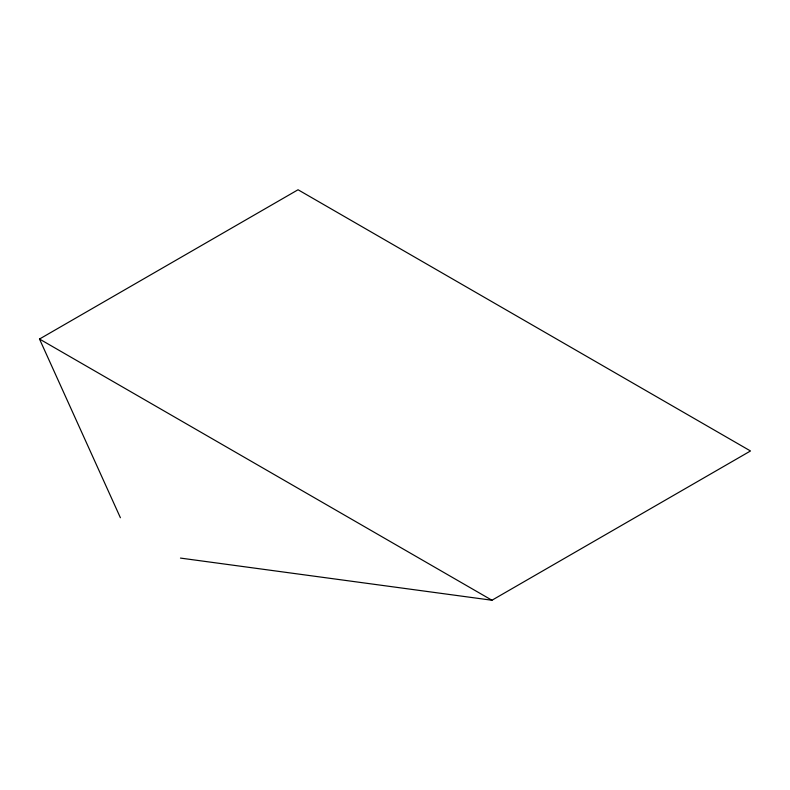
<?xml version="1.0" encoding="UTF-8"?>
<svg xmlns="http://www.w3.org/2000/svg" width="790" height="790" viewBox="0 0 790 790"><rect width="100%" height="100%" fill="white"/><g stroke="black" fill="none" stroke-linecap="round" stroke-linejoin="round"><path stroke-width="1.19" d="M120.396 517.736L39.5 339.029L298.047 189.758L750.5 450.972L491.953 600.242L180.466 558.086M39.5 339.029L491.953 600.242"/></g></svg>
